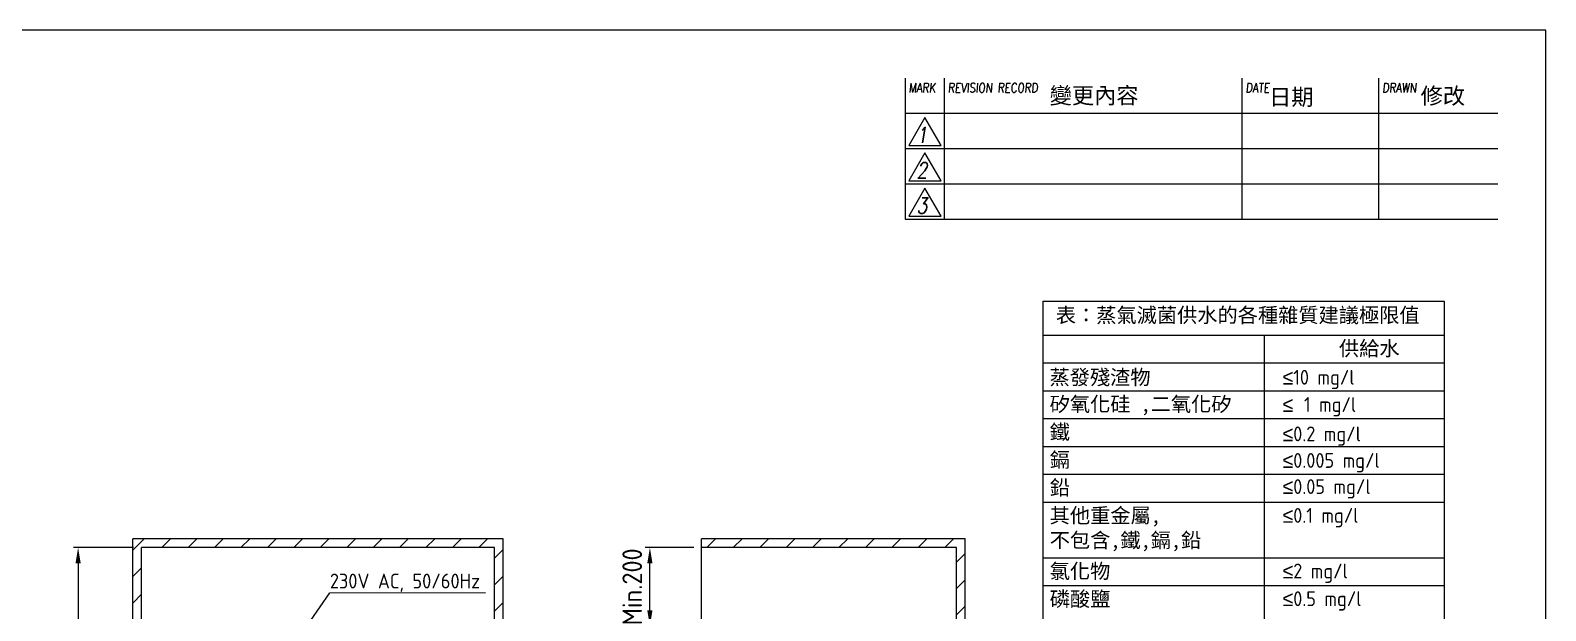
# Model space of a CAD drawing. Header units: millimetres. Extents: x 0 to 5860, y 0 to 4120.
# Drawn here: x 1997 to 5860, y 2640 to 4120 of the extents above; entities that cross this region are included whole.
import ezdxf

# ---------------------------------------------------------------- set-up
doc = ezdxf.new("R2010")
doc.units = ezdxf.units.MM
doc.header["$LTSCALE"] = 0.3
for name, color, linetype, lineweight in [('D', 3, 'Continuous', 13), ('F', 7, 'Continuous', 15), ('S', 4, 'Continuous', 15), ('T', 4, 'Continuous', 15)]:
    doc.layers.add(name, color=color, linetype=linetype, lineweight=lineweight)
doc.styles.get("Standard").update_dxf_attribs({"font": 'KAIU.TTF'})
doc.styles.add('STU25', font='isocp2.shx')
doc.styles.add('Text', font='romans.shx', dxfattribs={"width": 0.8, "oblique": 10})
doc.dimstyles.new('STU25', dxfattribs={"dimscale": 20, "dimtxt": 2.5, "dimasz": 2, "dimexe": 0.6, "dimexo": 1, "dimgap": 1, "dimtad": 1, "dimdsep": 46, "dimtxsty": 'STU25', "dimcen": 2, "dimazin": 2, "dimtfac": 1, "dimtmove": 0, "dimatfit": 3, "dimfxl": 0, "dimtolj": 1, "dimtzin": 0, "dimarcsym": 0})
doc.dimstyles.new('STU25$7', dxfattribs={"dimscale": 20, "dimtxt": 2.5, "dimasz": 2, "dimexe": 1.25, "dimexo": 0.625, "dimgap": 1, "dimtad": 1, "dimdec": 4, "dimdsep": 46, "dimtxsty": 'STU25', "dimcen": 2.5, "dimazin": 2, "dimtfac": 1, "dimtdec": 4, "dimtmove": 0, "dimatfit": 3, "dimfxl": 0, "dimtolj": 1, "dimtzin": 0, "dimarcsym": 0})

# ---------------------------------------------------------------- blocks, each defined once
blk = doc.blocks.new('*D7')
at = {"layer": 'D', "color": 0, "lineweight": -2}
for p, q in [((2260.6, 2800.8), (2107.2, 2800.8)), ((2119.2, 2760.8), (2119.2, 1289.8)), ((2260.6, 1249.8), (2107.2, 1249.8))]:
    blk.add_line(p, q, dxfattribs=at)
at = {"layer": 'D', "color": 0}
for points in [[(2112.5, 2760.8), (2125.8, 2760.8), (2119.2, 2800.8)], [(2112.5, 1289.8), (2125.8, 1289.8), (2119.2, 1249.8)]]:
    blk.add_solid(points, dxfattribs=at)
at = {"layer": 'Defpoints', "color": 0}
for p in [(2280.6, 2800.8), (2119.2, 1249.8), (2280.6, 1249.8)]:
    blk.add_point(p, dxfattribs=at)
at = {"layer": 'D', "color": 0, "insert": (2074.2, 2025.3), "char_height": 50, "attachment_point": 5, "rotation": 90, "style": 'STU25'}
blk.add_mtext('\\A1;Min.1551', dxfattribs=at)
blk = doc.blocks.new('*D14')
at = {"layer": 'D', "color": 0, "lineweight": -2}
for p, q in [((3688.5, 2800.8), (3564.6, 2800.8)), ((3576.6, 2640.8), (3576.6, 2760.8)), ((3689.3, 2600.8), (3564.6, 2600.8))]:
    blk.add_line(p, q, dxfattribs=at)
at = {"layer": 'D', "color": 0}
for points in [[(3570, 2760.8), (3583.3, 2760.8), (3576.6, 2800.8)], [(3570, 2640.8), (3583.3, 2640.8), (3576.6, 2600.8)]]:
    blk.add_solid(points, dxfattribs=at)
at = {"layer": 'Defpoints', "color": 0}
for p in [(3576.6, 2800.8), (3708.5, 2800.8), (3709.3, 2600.8)]:
    blk.add_point(p, dxfattribs=at)
at = {"layer": 'D', "color": 0, "insert": (3531.6, 2700.8), "char_height": 50, "attachment_point": 5, "rotation": 90, "style": 'STU25'}
blk.add_mtext('\\A1;Min.200', dxfattribs=at)

msp = doc.modelspace()

# ---------------------------------------------------------------- hatches: boundary and pattern name
at = {"layer": 'D'}
h = msp.add_hatch(dxfattribs=at)
h.set_pattern_fill('ANSI31', color=2, scale=15, style=0)
h.set_pattern_definition([(45, (-177.22, 4265), (-33.67596, 33.67596), [])])
h.paths.add_polyline_path([(3202.82, 1227.553), (3202.82, 2822.992), (2258.378, 2822.992), (2258.378, 1227.553)])
h.paths.add_polyline_path([(3180.598, 1249.775), (3180.598, 2800.772), (2280.6, 2800.772), (2280.6, 1249.775)], flags=16)
h = msp.add_hatch(dxfattribs=at)
h.set_pattern_fill('ANSI31', color=2, scale=15, style=0)
h.set_pattern_definition([(45, (0, 4265), (-33.67596, 33.67596), [])])
h.paths.add_polyline_path([(3708.458, 2822.992), (3708.458, 2800.772), (4358.454, 2800.772), (4358.454, 1249.775), (3708.458, 1249.775), (3708.458, 1227.553), (4380.676, 1227.553), (4380.676, 2822.992)])

# ---------------------------------------------------------------- linework, layer by layer
at = {"layer": 'D', "color": 11}
for p, q in [((4578.621, 3429.55), (4578.621, 1971.431)), ((4578.621, 3429.55), (5601, 3429.55)), ((5601, 3429.55), (5601, 1971.431)), ((4578.621, 3342.883), (5601, 3342.883)), ((5142.406, 3342.883), (5142.406, 2278.083)), ((4578.621, 3271.896), (5601, 3271.896)), ((4578.621, 3200.91), (5601, 3200.91)), ((4578.621, 3129.923), (5601, 3129.923)), ((4578.621, 3058.936), (5601, 3058.936)), ((4578.621, 2987.95), (5601, 2987.95)), ((4578.621, 2916.963), (5601, 2916.963)), ((4578.621, 2774.99), (5601, 2774.99)), ((4578.621, 2704.003), (5601, 2704.003))]:
    msp.add_line(p, q, dxfattribs=at)
at = {"layer": 'F'}
msp.add_line((4227.107, 3998.213), (4227.107, 3638.213), dxfattribs=at)
at = {"layer": 'F', "color": 7}
for p, q in [((4327.107, 3998.213), (4327.107, 3638.213)), ((5086.293, 3638.213), (5086.293, 3998.213)), ((5434.617, 3638.213), (5434.617, 3998.213)), ((5738.213, 3908.213), (4227.107, 3908.213)), ((4227.107, 3818.213), (5738.213, 3818.213)), ((4227.107, 3728.213), (5738.213, 3728.213)), ((4227.107, 3638.213), (5738.213, 3638.213))]:
    msp.add_line(p, q, dxfattribs=at)
at = {"layer": 'F', "color": 6}
msp.add_lwpolyline([(0, 4120), (0, 0), (5860, 0), (5860, 4120)], close=True, dxfattribs=at)
at = {"layer": 'F', "color": 7}
for points in [[(4277.869, 3897.807), (4236.318, 3825.837), (4319.421, 3825.837)], [(4277.869, 3807.807), (4236.318, 3735.837), (4319.421, 3735.837)], [(4277.869, 3717.807), (4236.318, 3645.837), (4319.421, 3645.837)]]:
    msp.add_lwpolyline(points, close=True, dxfattribs=at)
at = {"layer": 'S', "linetype": 'Continuous'}
for p, q in [((2258.378, 1227.553), (2258.378, 2822.992)), ((3202.82, 2822.992), (2258.378, 2822.992)), ((3202.82, 1227.553), (3202.82, 2822.992)), ((3708.458, 1227.553), (3708.458, 2822.992)), ((4380.676, 2822.992), (3708.458, 2822.992)), ((4380.676, 1227.553), (4380.676, 2822.992)), ((2280.6, 1249.775), (2280.6, 2800.772)), ((3180.598, 2800.772), (2280.6, 2800.772)), ((3180.598, 1249.775), (3180.598, 2800.772)), ((4358.454, 2800.772), (3708.458, 2800.772)), ((4358.454, 1249.775), (4358.454, 2800.772))]:
    msp.add_line(p, q, dxfattribs=at)

# ---------------------------------------------------------------- texts
at = {"layer": 'D', "color": 11, "char_height": 37.768, "attachment_point": 1, "style": 'STU25'}
for s, insert in [('{\\f標楷體|b0|i0|c136|p65;表：蒸氣滅菌供水的各種雜質建議極限值}', (4611.311, 3412.571)), ('{\\f標楷體|b0|i0|c136|p65;供給水}', (5332.989, 3327.648)), ('{\\f標楷體|b0|i0|c136|p65;蒸發殘渣物}', (4595.23, 3254.151)), ('{\\f新細明體|b0|i0|c136|p18;≤}10 mg/l', (5189.316, 3254.151)), ('{\\f標楷體|b0|i0|c136|p65;矽氧化硅 ,二氧化矽}', (4595.721, 3185.619)), ('{\\f新細明體|b0|i0|c136|p18;≤  }1 mg/l', (5189.316, 3184.604)), ('{\\f標楷體|b0|i0|c136|p65;鐵}', (4595.721, 3114.633)), ('{\\f新細明體|b0|i0|c136|p18;≤}0.2 mg/l', (5189.316, 3109.706)), ('{\\f標楷體|b0|i0|c136|p65;鎘}', (4595.721, 3043.646)), ('{\\f新細明體|b0|i0|c136|p18;≤}0.005 mg/l', (5189.316, 3041.942)), ('{\\f標楷體|b0|i0|c136|p65;鉛}', (4595.721, 2972.659)), ('{\\f新細明體|b0|i0|c136|p18;≤}0.05 mg/l', (5189.316, 2975.327)), ('{\\f標楷體|b0|i0|c136|p65;其他重金屬,\\P不包含,鐵,鎘,鉛}', (4595.721, 2901.673)), ('{\\f新細明體|b0|i0|c136|p18;≤}0.1 mg/l', (5189.316, 2901.774)), ('{\\f標楷體|b0|i0|c136|p65;氯化物}', (4595.721, 2759.699)), ('{\\f新細明體|b0|i0|c136|p18;≤}2 mg/l', (5189.316, 2759.945)), ('{\\f標楷體|b0|i0|c136|p65;磷酸鹽}', (4595.721, 2688.713)), ('{\\f新細明體|b0|i0|c136|p18;≤}0.5 mg/l', (5189.316, 2689.411))]:
    msp.add_mtext(s, dxfattribs=dict(at, insert=insert))
at = {"layer": 'D', "color": 11, "insert": (2760.945, 2734.466), "char_height": 37.768, "attachment_point": 1}
msp.add_mtext('{\\Fisocp2.shx;230V AC, 50/60Hz }', dxfattribs=at)
at = {"layer": 'F', "color": 1, "lineweight": 15, "style": 'Text', "oblique": 5, "width": 0.8}
for s, p in [('MARK', (4235.952, 3961.554)), ('REVISION RECORD', (4335.952, 3961.554)), ('DATE', (5095.139, 3961.554)), ('DRAWN', (5443.462, 3961.554))]:
    msp.add_text(s, height=24, dxfattribs=at).set_placement(p)
at = {"layer": 'F', "lineweight": -3}
for s, p in [('變更內容', (4595.7, 3932.894)), ('修改', (5541.205, 3932.103)), ('日期', (5154.892, 3928.938))]:
    msp.add_text(s, height=41.5149, dxfattribs=at).set_placement(p)
at = {"layer": 'T', "lineweight": 20, "style": 'Text', "oblique": 10, "width": 0.8}
for s, p in [('1', (4256.329, 3832.967)), ('2', (4256.329, 3742.967)), ('3', (4256.329, 3652.967))]:
    msp.add_text(s, height=40, dxfattribs=at).set_placement(p)

# ---------------------------------------------------------------- dimensions: what is measured, and where the dimension line sits
at = {"layer": 'D'}
dim = msp.add_linear_dim(base=(3576.623, 2800.772), p1=(3709.308, 2600.775), p2=(3708.458, 2800.772), angle=90, text='Min.<>', dimstyle='STU25', dxfattribs=at)
dim.commit()
dim.dimension.update_dxf_attribs({"geometry": '*D14', "text_midpoint": (3576.623, 2700.774), "dimtype": 160})
dim = msp.add_linear_dim(base=(2119.152, 1249.775), p1=(2280.6, 2800.772), p2=(2280.6, 1249.775), angle=90, text='Min.<>', dimstyle='STU25', dxfattribs=at)
dim.commit()
dim.dimension.update_dxf_attribs({"geometry": '*D7', "text_midpoint": (2074.152, 2025.274)})

# ---------------------------------------------------------------- leaders
msp.add_leader([(2686.674, 2578.709), (2761.046, 2685.349), (3157.805, 2685.955)], dimstyle='STU25$7', override={"dimgap": 1, "dimtad": 0}, dxfattribs=at)

doc.saveas('drawing.dxf')
